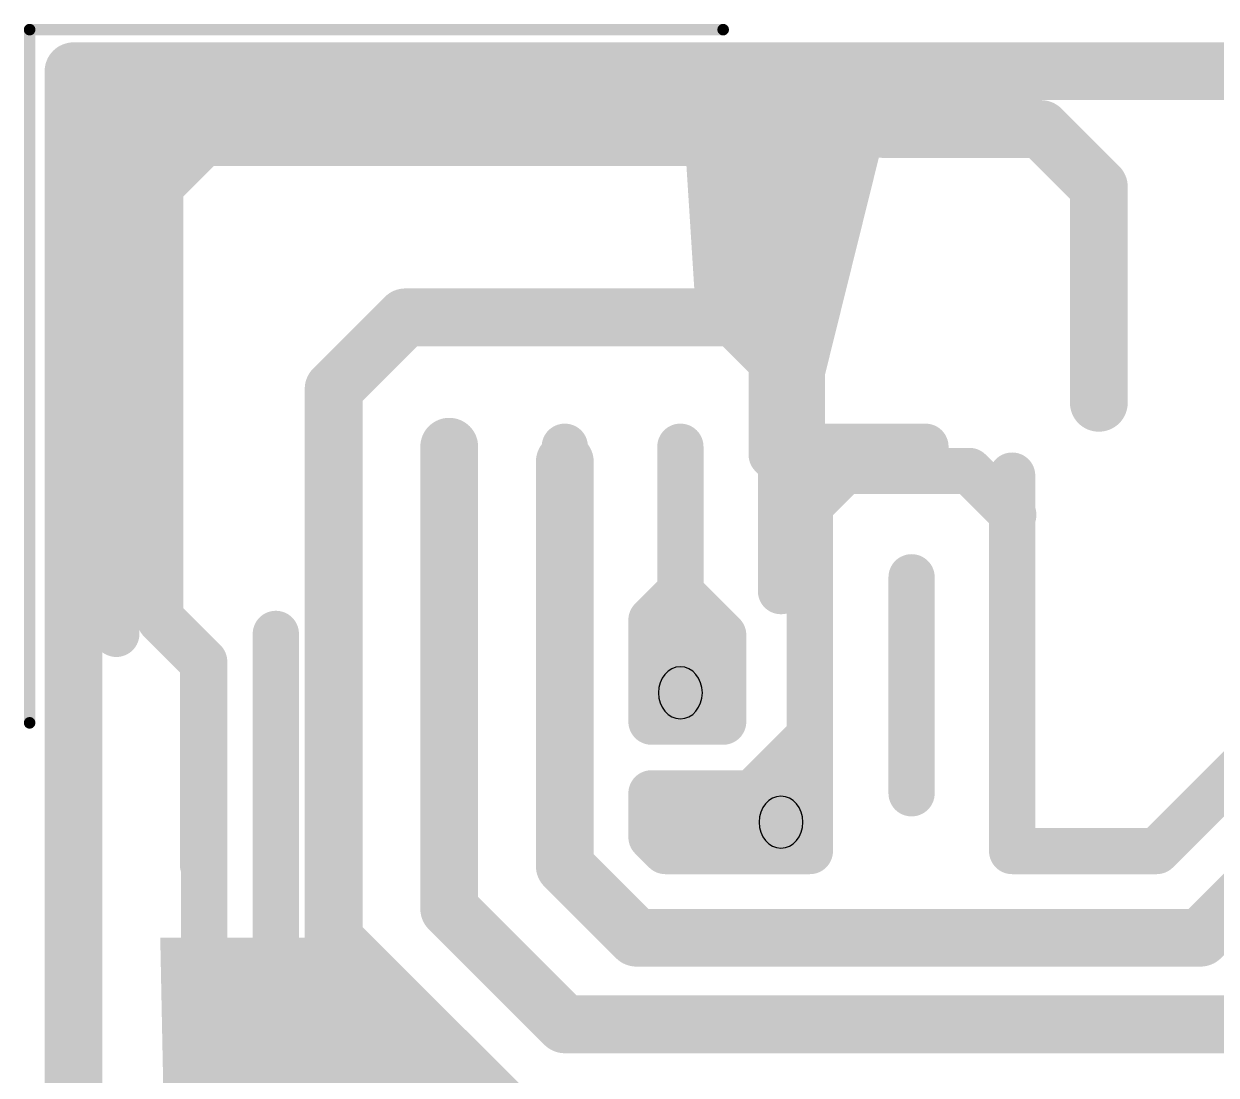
# Model space of a CAD drawing. Extents: x 13 to 23.9, y 0.2 to 11.6.
# Drawn here: x 14.224 to 15.256, y 1.43 to 2.34 of the extents above; entities that cross this region are included whole.
import ezdxf

# ---------------------------------------------------------------- set-up
doc = ezdxf.new("R2010")
doc.units = 0
doc.header["$MEASUREMENT"] = 0
doc.layers.add('BOARD', color=250, linetype='Continuous')
doc.layers.add('BOTTOM', color=250, linetype='Continuous')
doc.layers.get('0').off()

# ---------------------------------------------------------------- blocks, each defined once
blk = doc.blocks.new('UNIT_DISC')
at = {"linetype": 'Continuous', "const_width": 0.5}
blk.add_lwpolyline([(0.25, 0, 1), (-0.25, 0, 1)], format="xyb", close=True, dxfattribs=at)
blk = doc.blocks.new('SHAPE_EL_760_900_0_0_0_0')
at = {"xscale": 0.076, "yscale": 0.09, "zscale": 0.09}
blk.add_blockref('UNIT_DISC', (0, 0), dxfattribs=at)
blk = doc.blocks.new('P_EX76Y90D16A')
at = {"layer": 'BOTTOM'}
blk.add_blockref('SHAPE_EL_760_900_0_0_0_0', (0, 0), dxfattribs=at)
blk = doc.blocks.new('POLY_S8_L2_47686')
at = {"layer": 'BOTTOM'}
for points in [[(18.4, 21.375), (18.8, 20.85), (18.25, 21.375)], [(18.262, 20.775), (18.25, 21.375), (18.35, 20.775)], [(18.35, 20.775), (18.25, 21.375), (18.437, 20.837)], [(18.437, 20.837), (18.25, 21.375), (18.8, 20.85)], [(18.587, 21.212), (18.8, 20.85), (18.4, 21.375)], [(18.8, 21.212), (18.8, 20.85), (18.587, 21.212)]]:
    blk.add_solid(points, dxfattribs=at)
blk = doc.blocks.new('POLY_S12_L2_47687')
at = {"layer": 'BOTTOM'}
for points in [[(19.362, 21.312), (19.362, 21.225), (19.237, 21.212)], [(19.462, 21.312), (19.362, 21.225), (19.362, 21.312)], [(19.362, 21.075), (19.237, 21.037), (19.362, 21.225)], [(19.237, 21.037), (19.237, 21.212), (19.362, 21.225)], [(19, 21.2), (19.237, 21.212), (19, 20.837)], [(19, 20.837), (19.237, 21.212), (19.062, 20.837)], [(19.062, 20.837), (19.237, 21.212), (19.112, 20.937)], [(19.112, 20.937), (19.237, 21.212), (19.175, 21)], [(19.175, 21), (19.237, 21.212), (19.237, 21.037)], [(19.112, 20.887), (19.062, 20.837), (19.112, 20.937)]]:
    blk.add_solid(points, dxfattribs=at)
blk = doc.blocks.new('POLY_S4_L2_47689')
at = {"layer": 'BOTTOM'}
blk.add_solid([(18.712, 21.937), (18.825, 21.862), (18.7, 22.125), (18.887, 22.112)], dxfattribs=at)

msp = doc.modelspace()

# ---------------------------------------------------------------- linework, layer by layer
at = {"layer": 'BOARD', "linetype": 'Continuous', "const_width": 0.01}
for points in [[(14.2292, 2.3354), (14.8292, 2.3354)], [(14.2292, 1.7354), (14.2292, 2.3354)]]:
    msp.add_lwpolyline(points, dxfattribs=at)
at = {"layer": 'BOTTOM', "linetype": 'Continuous'}
for points, const_width in [([(14.2672, 0.3374), (14.2672, 2.2994)], 0.05), ([(14.2672, 2.2994), (14.8302, 2.2994)], 0.05), ([(14.2672, 2.2124), (14.2672, 2.2994)], 0.05), ([(14.8292, 2.2994), (21.7042, 2.2994)], 0.05), ([(14.3172, 2.1744), (14.4172, 2.2744)], 0.04), ([(14.3172, 2.2244), (14.3672, 2.2744)], 0.04), ([(14.3672, 2.2744), (14.4172, 2.2744)], 0.04), ([(14.2922, 2.2624), (14.8542, 2.2624)], 0.04), ([(14.9422, 2.2624), (14.9922, 2.2624)], 0.05), ([(14.2922, 2.2124), (14.2922, 2.2494)], 0.04), ([(14.9672, 2.2494), (15.1042, 2.2494)], 0.05), ([(15.1042, 2.2494), (15.1542, 2.1994)], 0.05), ([(14.3042, 1.8124), (14.3042, 2.2374)], 0.04), ([(14.3422, 2.2124), (14.3672, 2.2374)], 0.04), ([(14.3672, 2.2374), (14.8172, 2.2374)], 0.04), ([(14.3422, 1.8244), (14.3422, 2.2124)], 0.04), ([(15.1542, 2.0124), (15.1542, 2.1994)], 0.05), ([(14.3172, 2.1624), (14.3172, 2.1744)], 0.04), ([(15.2042, 1.6244), (15.7042, 2.1244)], 0.04), ([(14.4922, 2.0244), (14.5542, 2.0864)], 0.05), ([(14.5542, 2.0864), (14.8542, 2.0864)], 0.05), ([(14.8342, 2.0844), (14.8712, 2.0474)], 0.04), ([(14.8542, 2.0864), (14.8922, 2.0484)], 0.05), ([(14.8792, 1.8494), (14.8792, 2.0614)], 0.04), ([(14.8922, 1.9744), (14.8922, 2.0484)], 0.05), ([(14.8712, 1.9674), (14.8712, 2.0474)], 0.04), ([(14.4922, 1.5484), (14.4922, 2.0244)], 0.05), ([(15.2422, 1.5494), (15.6792, 1.9864)], 0.05), ([(14.5922, 1.5744), (14.5922, 1.9744)], 0.05), ([(14.5922, 1.5744), (14.5922, 1.9744)], 0.04), ([(14.6922, 1.6114), (14.6922, 1.9744)], 0.04), ([(14.7922, 1.8744), (14.7922, 1.9744)], 0.04), ([(14.8922, 1.9744), (15.0042, 1.9744)], 0.04), ([(14.6922, 1.6114), (14.6922, 1.9614)], 0.05), ([(14.8712, 1.9674), (14.8852, 1.9534)], 0.04), ([(14.9042, 1.9234), (14.9422, 1.9614)], 0.04), ([(14.8852, 1.9534), (15.0422, 1.9534)], 0.04), ([(15.0422, 1.9534), (15.0802, 1.9154)], 0.04), ([(15.0792, 1.6864), (15.0792, 1.9494)], 0.04), ([(15.0792, 1.6244), (15.0792, 1.9364)], 0.04), ([(14.9042, 1.8864), (14.9042, 1.9234)], 0.04), ([(14.9042, 1.6244), (14.9042, 1.8994)], 0.04), ([(14.7922, 1.8484), (14.7922, 1.8744)], 0.04), ([(14.9922, 1.6744), (14.9922, 1.8614)], 0.04), ([(14.3142, 1.8544), (14.3802, 1.7884)], 0.04), ([(14.7672, 1.8244), (14.7922, 1.8494)], 0.04), ([(14.7922, 1.8484), (14.8292, 1.8114)], 0.04), ([(14.3422, 1.8244), (14.3792, 1.7874)], 0.04), ([(14.7672, 1.7744), (14.7672, 1.8244)], 0.04), ([(14.8042, 1.7864), (14.8042, 1.8244)], 0.04), ([(14.4422, 1.2244), (14.4422, 1.8124)], 0.04), ([(14.4422, 1.5744), (14.4422, 1.8124)], 0.04), ([(14.8292, 1.7744), (14.8292, 1.8114)], 0.04), ([(14.9042, 1.7244), (14.9042, 1.8114)], 0.04), ([(14.7672, 1.7364), (14.7672, 1.7994)], 0.04), ([(14.8292, 1.7364), (14.8292, 1.7994)], 0.04), ([(14.3792, 1.6124), (14.3792, 1.7874)], 0.04), ([(14.3802, 0.9544), (14.3802, 1.7884)], 0.04), ([(14.7672, 1.7744), (14.8292, 1.7744)], 0.04), ([(14.9042, 1.7484), (14.9042, 1.7744)], 0.04), ([(14.7672, 1.7364), (14.8292, 1.7364)], 0.04), ([(14.8542, 1.6744), (14.9042, 1.7244)], 0.04), ([(14.7672, 1.6364), (14.7672, 1.6744)], 0.04), ([(14.7672, 1.6744), (14.8042, 1.6744)], 0.04), ([(14.7922, 1.6744), (14.8542, 1.6744)], 0.04), ([(14.8802, 1.6494), (14.8922, 1.6614)], 0.04), ([(14.7922, 1.6494), (14.8802, 1.6494)], 0.04), ([(14.7672, 1.6364), (14.7792, 1.6244)], 0.04), ([(14.7792, 1.6244), (14.9042, 1.6244)], 0.04), ([(14.8422, 1.6244), (14.9042, 1.6244)], 0.04), ([(15.0792, 1.6244), (15.2042, 1.6244)], 0.04), ([(14.6922, 1.6114), (14.7542, 1.5494)], 0.05), ([(14.6922, 1.6114), (14.7422, 1.5614)], 0.04), ([(14.5922, 1.5744), (14.6922, 1.4744)], 0.05), ([(14.5922, 1.5744), (14.6922, 1.4744)], 0.04), ([(14.4922, 1.5484), (14.6542, 1.3864)], 0.05), ([(14.7542, 1.5494), (15.2422, 1.5494)], 0.05), ([(14.6922, 1.4744), (15.2922, 1.4744)], 0.05), ([(14.6922, 1.4744), (15.2922, 1.4744)], 0.04)]:
    msp.add_lwpolyline(points, dxfattribs=dict(at, const_width=const_width))

# ---------------------------------------------------------------- block references
for name, p in [('POLY_S4_L2_47689', (-3.9078, -19.8256)), ('P_EX76Y90D16A', (14.7922, 1.7614)), ('P_EX76Y90D16A', (14.8792, 1.6494)), ('POLY_S8_L2_47686', (-3.9078, -19.8256)), ('POLY_S12_L2_47687', (-3.9078, -19.8256))]:
    msp.add_blockref(name, p)
at = {"layer": 'BOARD', "xscale": 0.01000000000000156, "yscale": 0.01000000000000156, "zscale": 0.01}
for p in [(14.2292, 2.3354), (14.2292, 2.3354), (14.8292, 2.3354), (14.2292, 1.7354)]:
    msp.add_blockref('UNIT_DISC', p, dxfattribs=at)
at = {"layer": 'BOTTOM'}
for p, xscale, yscale, zscale in [((14.2672, 2.2994), 0.05000000000000071, 0.05000000000000071, 0.05), ((14.2672, 2.2994), 0.05000000000000071, 0.05000000000000071, 0.05), ((14.2672, 2.2994), 0.05000000000000071, 0.05000000000000071, 0.05), ((14.8292, 2.2994), 0.05000000000000071, 0.05000000000000071, 0.05), ((14.8302, 2.2994), 0.05000000000000071, 0.05000000000000071, 0.05), ((14.3672, 2.2744), 0.03999999999999915, 0.03999999999999915, 0.04), ((14.3672, 2.2744), 0.03999999999999915, 0.03999999999999915, 0.04), ((14.4172, 2.2744), 0.03999999999999915, 0.03999999999999915, 0.04), ((14.4172, 2.2744), 0.03999999999999915, 0.03999999999999915, 0.04), ((14.2922, 2.2624), 0.03999999999999915, 0.03999999999999915, 0.04), ((14.8542, 2.2624), 0.03999999999999915, 0.03999999999999915, 0.04), ((14.9422, 2.2624), 0.05000000000000071, 0.05000000000000071, 0.05), ((14.9922, 2.2624), 0.05000000000000071, 0.05000000000000071, 0.05), ((14.2922, 2.2494), 0.03999999999999915, 0.03999999999999915, 0.04), ((14.9672, 2.2494), 0.05000000000000071, 0.05000000000000071, 0.05), ((15.1042, 2.2494), 0.05000000000000071, 0.05000000000000071, 0.05), ((15.1042, 2.2494), 0.05000000000000071, 0.05000000000000071, 0.05), ((14.3042, 2.2374), 0.03999999999999915, 0.03999999999999915, 0.04), ((14.3672, 2.2374), 0.03999999999999915, 0.03999999999999915, 0.04), ((14.3672, 2.2374), 0.03999999999999915, 0.03999999999999915, 0.04), ((14.8172, 2.2374), 0.03999999999999915, 0.03999999999999915, 0.04), ((14.3172, 2.2244), 0.03999999999999915, 0.03999999999999915, 0.04), ((14.2672, 2.2124), 0.05000000000000071, 0.05000000000000071, 0.05), ((14.2922, 2.2124), 0.03999999999999915, 0.03999999999999915, 0.04), ((14.3422, 2.2124), 0.03999999999999915, 0.03999999999999915, 0.04), ((14.3422, 2.2124), 0.03999999999999915, 0.03999999999999915, 0.04), ((15.1542, 2.1994), 0.05000000000000071, 0.05000000000000071, 0.05), ((15.1542, 2.1994), 0.05000000000000071, 0.05000000000000071, 0.05), ((14.3172, 2.1744), 0.03999999999999915, 0.03999999999999915, 0.04), ((14.3172, 2.1744), 0.03999999999999915, 0.03999999999999915, 0.04), ((14.3172, 2.1624), 0.03999999999999915, 0.03999999999999915, 0.04), ((14.5542, 2.0864), 0.05000000000000071, 0.05000000000000071, 0.05), ((14.5542, 2.0864), 0.05000000000000071, 0.05000000000000071, 0.05), ((14.8342, 2.0844), 0.03999999999999915, 0.03999999999999915, 0.04), ((14.8542, 2.0864), 0.05000000000000071, 0.05000000000000071, 0.05), ((14.8542, 2.0864), 0.05000000000000071, 0.05000000000000071, 0.05), ((14.8792, 2.0614), 0.03999999999999915, 0.03999999999999915, 0.04), ((14.8922, 2.0484), 0.05000000000000071, 0.05000000000000071, 0.05), ((14.8922, 2.0484), 0.05000000000000071, 0.05000000000000071, 0.05), ((14.8712, 2.0474), 0.03999999999999915, 0.03999999999999915, 0.04), ((14.8712, 2.0474), 0.03999999999999915, 0.03999999999999915, 0.04), ((14.4922, 2.0244), 0.05000000000000071, 0.05000000000000071, 0.05), ((14.4922, 2.0244), 0.05000000000000071, 0.05000000000000071, 0.05), ((15.1542, 2.0124), 0.05000000000000071, 0.05000000000000071, 0.05), ((14.5922, 1.9744), 0.05000000000000071, 0.05000000000000071, 0.05), ((14.5922, 1.9744), 0.03999999999999915, 0.03999999999999915, 0.04), ((14.6922, 1.9744), 0.03999999999999915, 0.03999999999999915, 0.04), ((14.7922, 1.9744), 0.03999999999999915, 0.03999999999999915, 0.04), ((14.8922, 1.9744), 0.05000000000000071, 0.05000000000000071, 0.05), ((14.8922, 1.9744), 0.03999999999999915, 0.03999999999999915, 0.04), ((15.0042, 1.9744), 0.03999999999999915, 0.03999999999999915, 0.04), ((14.6922, 1.9614), 0.05000000000000071, 0.05000000000000071, 0.05), ((14.8712, 1.9674), 0.03999999999999915, 0.03999999999999915, 0.04), ((14.8712, 1.9674), 0.03999999999999915, 0.03999999999999915, 0.04), ((14.9422, 1.9614), 0.03999999999999915, 0.03999999999999915, 0.04), ((14.8852, 1.9534), 0.03999999999999915, 0.03999999999999915, 0.04), ((14.8852, 1.9534), 0.03999999999999915, 0.03999999999999915, 0.04), ((15.0422, 1.9534), 0.03999999999999915, 0.03999999999999915, 0.04), ((15.0422, 1.9534), 0.03999999999999915, 0.03999999999999915, 0.04), ((15.0792, 1.9494), 0.03999999999999915, 0.03999999999999915, 0.04), ((15.0792, 1.9364), 0.03999999999999915, 0.03999999999999915, 0.04), ((14.9042, 1.9234), 0.03999999999999915, 0.03999999999999915, 0.04), ((14.9042, 1.9234), 0.03999999999999915, 0.03999999999999915, 0.04), ((15.0802, 1.9154), 0.03999999999999915, 0.03999999999999915, 0.04), ((14.9042, 1.8994), 0.03999999999999915, 0.03999999999999915, 0.04), ((14.9042, 1.8864), 0.03999999999999915, 0.03999999999999915, 0.04), ((14.7922, 1.8744), 0.03999999999999915, 0.03999999999999915, 0.04), ((14.7922, 1.8744), 0.03999999999999915, 0.03999999999999915, 0.04), ((14.9922, 1.8614), 0.03999999999999915, 0.03999999999999915, 0.04), ((14.3142, 1.8544), 0.03999999999999915, 0.03999999999999915, 0.04), ((14.7922, 1.8494), 0.03999999999999915, 0.03999999999999915, 0.04), ((14.7922, 1.8484), 0.03999999999999915, 0.03999999999999915, 0.04), ((14.7922, 1.8484), 0.03999999999999915, 0.03999999999999915, 0.04), ((14.8792, 1.8494), 0.03999999999999915, 0.03999999999999915, 0.04), ((14.3422, 1.8244), 0.03999999999999915, 0.03999999999999915, 0.04), ((14.3422, 1.8244), 0.03999999999999915, 0.03999999999999915, 0.04), ((14.7672, 1.8244), 0.03999999999999915, 0.03999999999999915, 0.04), ((14.7672, 1.8244), 0.03999999999999915, 0.03999999999999915, 0.04), ((14.8042, 1.8244), 0.03999999999999915, 0.03999999999999915, 0.04), ((14.3042, 1.8124), 0.03999999999999915, 0.03999999999999915, 0.04), ((14.4422, 1.8124), 0.03999999999999915, 0.03999999999999915, 0.04), ((14.4422, 1.8124), 0.03999999999999915, 0.03999999999999915, 0.04), ((14.8292, 1.8114), 0.03999999999999915, 0.03999999999999915, 0.04), ((14.8292, 1.8114), 0.03999999999999915, 0.03999999999999915, 0.04), ((14.9042, 1.8114), 0.03999999999999915, 0.03999999999999915, 0.04), ((14.7672, 1.7994), 0.03999999999999915, 0.03999999999999915, 0.04), ((14.8292, 1.7994), 0.03999999999999915, 0.03999999999999915, 0.04), ((14.3792, 1.7874), 0.03999999999999915, 0.03999999999999915, 0.04), ((14.3792, 1.7874), 0.03999999999999915, 0.03999999999999915, 0.04), ((14.3802, 1.7884), 0.03999999999999915, 0.03999999999999915, 0.04), ((14.3802, 1.7884), 0.03999999999999915, 0.03999999999999915, 0.04), ((14.8042, 1.7864), 0.03999999999999915, 0.03999999999999915, 0.04), ((14.7672, 1.7744), 0.03999999999999915, 0.03999999999999915, 0.04), ((14.7672, 1.7744), 0.03999999999999915, 0.03999999999999915, 0.04), ((14.8292, 1.7744), 0.03999999999999915, 0.03999999999999915, 0.04), ((14.8292, 1.7744), 0.03999999999999915, 0.03999999999999915, 0.04), ((14.9042, 1.7744), 0.03999999999999915, 0.03999999999999915, 0.04), ((14.9042, 1.7484), 0.03999999999999915, 0.03999999999999915, 0.04), ((14.7672, 1.7364), 0.03999999999999915, 0.03999999999999915, 0.04), ((14.7672, 1.7364), 0.03999999999999915, 0.03999999999999915, 0.04), ((14.8292, 1.7364), 0.03999999999999915, 0.03999999999999915, 0.04), ((14.8292, 1.7364), 0.03999999999999915, 0.03999999999999915, 0.04), ((14.9042, 1.7244), 0.03999999999999915, 0.03999999999999915, 0.04), ((14.9042, 1.7244), 0.03999999999999915, 0.03999999999999915, 0.04), ((15.0792, 1.6864), 0.03999999999999915, 0.03999999999999915, 0.04), ((14.7672, 1.6744), 0.03999999999999915, 0.03999999999999915, 0.04), ((14.7672, 1.6744), 0.03999999999999915, 0.03999999999999915, 0.04), ((14.7922, 1.6744), 0.03999999999999915, 0.03999999999999915, 0.04), ((14.8042, 1.6744), 0.03999999999999915, 0.03999999999999915, 0.04), ((14.8542, 1.6744), 0.03999999999999915, 0.03999999999999915, 0.04), ((14.8542, 1.6744), 0.03999999999999915, 0.03999999999999915, 0.04), ((14.9922, 1.6744), 0.03999999999999915, 0.03999999999999915, 0.04), ((14.8922, 1.6614), 0.03999999999999915, 0.03999999999999915, 0.04), ((14.7922, 1.6494), 0.03999999999999915, 0.03999999999999915, 0.04), ((14.8802, 1.6494), 0.03999999999999915, 0.03999999999999915, 0.04), ((14.8802, 1.6494), 0.03999999999999915, 0.03999999999999915, 0.04), ((14.7672, 1.6364), 0.03999999999999915, 0.03999999999999915, 0.04), ((14.7672, 1.6364), 0.03999999999999915, 0.03999999999999915, 0.04), ((14.7792, 1.6244), 0.03999999999999915, 0.03999999999999915, 0.04), ((14.7792, 1.6244), 0.03999999999999915, 0.03999999999999915, 0.04), ((14.8422, 1.6244), 0.03999999999999915, 0.03999999999999915, 0.04), ((14.9042, 1.6244), 0.03999999999999915, 0.03999999999999915, 0.04), ((14.9042, 1.6244), 0.03999999999999915, 0.03999999999999915, 0.04), ((14.9042, 1.6244), 0.03999999999999915, 0.03999999999999915, 0.04), ((15.0792, 1.6244), 0.03999999999999915, 0.03999999999999915, 0.04), ((15.0792, 1.6244), 0.03999999999999915, 0.03999999999999915, 0.04), ((15.2042, 1.6244), 0.03999999999999915, 0.03999999999999915, 0.04), ((15.2042, 1.6244), 0.03999999999999915, 0.03999999999999915, 0.04), ((14.3792, 1.6124), 0.03999999999999915, 0.03999999999999915, 0.04), ((14.6922, 1.6114), 0.05000000000000071, 0.05000000000000071, 0.05), ((14.6922, 1.6114), 0.05000000000000071, 0.05000000000000071, 0.05), ((14.6922, 1.6114), 0.03999999999999915, 0.03999999999999915, 0.04), ((14.6922, 1.6114), 0.03999999999999915, 0.03999999999999915, 0.04), ((14.5922, 1.5744), 0.05000000000000071, 0.05000000000000071, 0.05), ((14.5922, 1.5744), 0.05000000000000071, 0.05000000000000071, 0.05), ((14.4422, 1.5744), 0.03999999999999915, 0.03999999999999915, 0.04), ((14.5922, 1.5744), 0.03999999999999915, 0.03999999999999915, 0.04), ((14.5922, 1.5744), 0.03999999999999915, 0.03999999999999915, 0.04), ((14.7422, 1.5614), 0.03999999999999915, 0.03999999999999915, 0.04), ((14.4922, 1.5484), 0.05000000000000071, 0.05000000000000071, 0.05), ((14.4922, 1.5484), 0.05000000000000071, 0.05000000000000071, 0.05), ((14.7542, 1.5494), 0.05000000000000071, 0.05000000000000071, 0.05), ((14.7542, 1.5494), 0.05000000000000071, 0.05000000000000071, 0.05), ((15.2422, 1.5494), 0.05000000000000071, 0.05000000000000071, 0.05), ((15.2422, 1.5494), 0.05000000000000071, 0.05000000000000071, 0.05), ((14.6922, 1.4744), 0.05000000000000071, 0.05000000000000071, 0.05), ((14.6922, 1.4744), 0.05000000000000071, 0.05000000000000071, 0.05), ((14.6922, 1.4744), 0.03999999999999915, 0.03999999999999915, 0.04), ((14.6922, 1.4744), 0.03999999999999915, 0.03999999999999915, 0.04)]:
    msp.add_blockref('UNIT_DISC', p, dxfattribs=dict(at, xscale=xscale, yscale=yscale, zscale=zscale))

doc.saveas('drawing.dxf')
